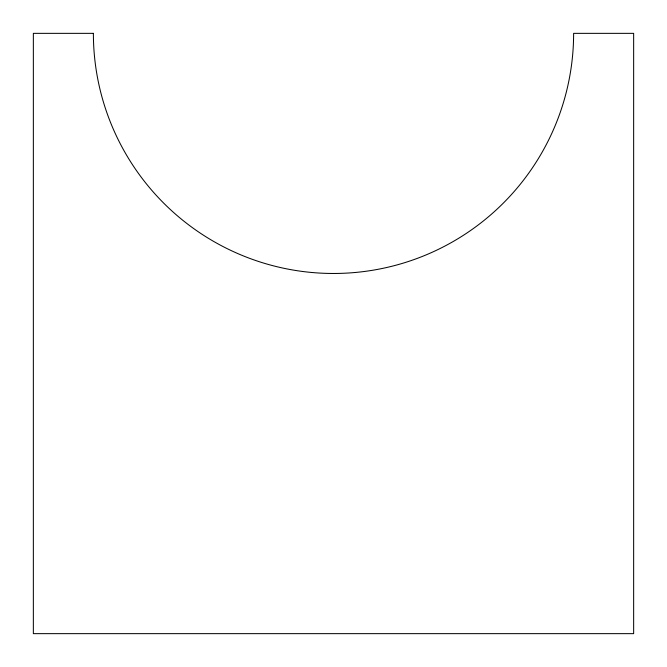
<?xml version="1.0" encoding="UTF-8"?>
<svg xmlns="http://www.w3.org/2000/svg" width="667" height="667" viewBox="0 0 667 667"><rect width="100%" height="100%" fill="white"/><g stroke="black" fill="none" stroke-linecap="round" stroke-linejoin="round"><path stroke-width="1" d="M93.38 33.35L33.35 33.35L33.35 633.65L633.65 633.65L633.65 33.35L573.62 33.35A240.12 240.12 0 0 1 333.5 273.47A240.12 240.12 0 0 1 93.38 33.35"/></g></svg>
